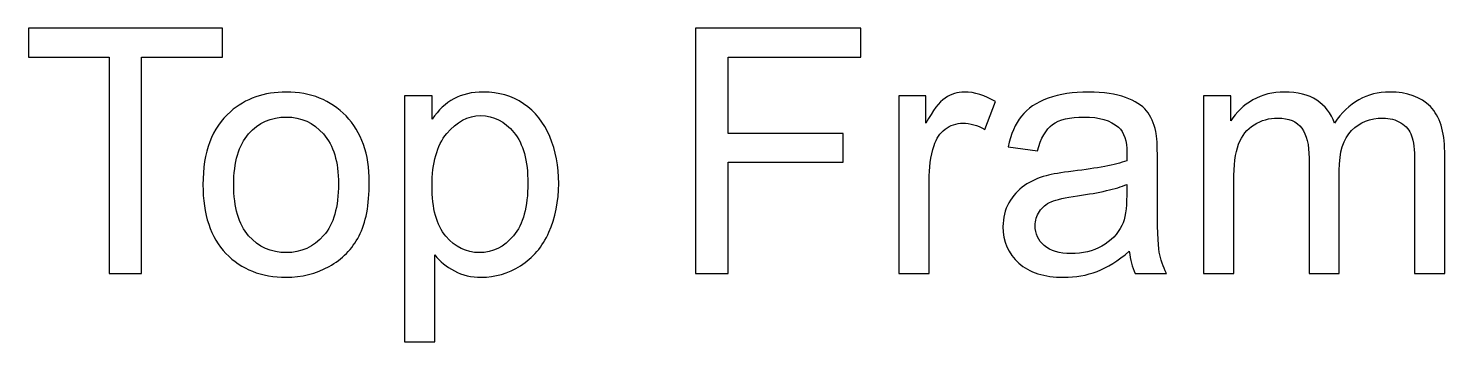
# Model space of a CAD drawing. Header units: inches. Extents: x -38 to 6, y -62 to 68.
# Drawn here: x -30.64 to -24.04, y -45.1 to -43.63 of the extents above; entities that cross this region are included whole.
import ezdxf

# ---------------------------------------------------------------- set-up
doc = ezdxf.new("R2010")
doc.units = ezdxf.units.IN
doc.header["$MEASUREMENT"] = 0
doc.layers.add('Layer 1', color=7, linetype='Continuous')

msp = doc.modelspace()

# ---------------------------------------------------------------- linework, layer by layer
at = {"layer": 'Layer 1', "color": 250}
for points, knots in [([(-30.2667, -44.7777), (-30.2667, -44.7777), (-30.2667, -43.7683), (-30.2667, -43.7683), (-30.2667, -43.7683), (-30.2667, -43.7683), (-30.6436, -43.7683), (-30.6436, -43.7683), (-30.6436, -43.7683), (-30.6436, -43.7683), (-30.6436, -43.6341), (-30.6436, -43.6341), (-30.6436, -43.6341), (-30.6436, -43.6341), (-29.738, -43.6341), (-29.738, -43.6341), (-29.738, -43.6341), (-29.738, -43.6341), (-29.738, -43.7683), (-29.738, -43.7683), (-29.738, -43.7683), (-29.738, -43.7683), (-30.1149, -43.7683), (-30.1149, -43.7683), (-30.1149, -43.7683), (-30.1149, -43.7683), (-30.1149, -44.7777), (-30.1149, -44.7777), (-30.1149, -44.7777), (-30.1149, -44.7777), (-30.2667, -44.7777), (-30.2667, -44.7777)], [0, 0, 0, 0, 0.111111, 0.111111, 0.111111, 0.111111, 0.222222, 0.222222, 0.222222, 0.222222, 0.333333, 0.333333, 0.333333, 0.333333, 0.444444, 0.444444, 0.444444, 0.444444, 0.555556, 0.555556, 0.555556, 0.555556, 0.666667, 0.666667, 0.666667, 0.666667, 0.777778, 0.777778, 0.777778, 0.777778, 1, 1, 1, 1]), ([(-27.5304, -44.7777), (-27.5304, -44.7777), (-27.5304, -43.6341), (-27.5304, -43.6341), (-27.5304, -43.6341), (-27.5304, -43.6341), (-26.7589, -43.6341), (-26.7589, -43.6341), (-26.7589, -43.6341), (-26.7589, -43.6341), (-26.7589, -43.7683), (-26.7589, -43.7683), (-26.7589, -43.7683), (-26.7589, -43.7683), (-27.3786, -43.7683), (-27.3786, -43.7683), (-27.3786, -43.7683), (-27.3786, -43.7683), (-27.3786, -44.1245), (-27.3786, -44.1245), (-27.3786, -44.1245), (-27.3786, -44.1245), (-26.842, -44.1245), (-26.842, -44.1245), (-26.842, -44.1245), (-26.842, -44.1245), (-26.842, -44.2586), (-26.842, -44.2586), (-26.842, -44.2586), (-26.842, -44.2586), (-27.3786, -44.2586), (-27.3786, -44.2586), (-27.3786, -44.2586), (-27.3786, -44.2586), (-27.3786, -44.7777), (-27.3786, -44.7777), (-27.3786, -44.7777), (-27.3786, -44.7777), (-27.5304, -44.7777), (-27.5304, -44.7777)], [0, 0, 0, 0, 0.090909, 0.090909, 0.090909, 0.090909, 0.181818, 0.181818, 0.181818, 0.181818, 0.272727, 0.272727, 0.272727, 0.272727, 0.363636, 0.363636, 0.363636, 0.363636, 0.454545, 0.454545, 0.454545, 0.454545, 0.545455, 0.545455, 0.545455, 0.545455, 0.636364, 0.636364, 0.636364, 0.636364, 0.727273, 0.727273, 0.727273, 0.727273, 0.818182, 0.818182, 0.818182, 0.818182, 1, 1, 1, 1]), ([(-29.829, -44.3633), (-29.829, -44.2102), (-29.7865, -44.0968), (-29.701, -44.023), (-29.701, -44.023), (-29.6299, -43.9618), (-29.5429, -43.9312), (-29.4404, -43.9312), (-29.4404, -43.9312), (-29.3267, -43.9312), (-29.2336, -43.9685), (-29.1611, -44.043), (-29.1611, -44.043), (-29.089, -44.1173), (-29.0528, -44.2203), (-29.0528, -44.3515), (-29.0528, -44.3515), (-29.0528, -44.458), (-29.0688, -44.5416), (-29.1007, -44.6026), (-29.1007, -44.6026), (-29.1327, -44.6635), (-29.1792, -44.7109), (-29.2405, -44.7447), (-29.2405, -44.7447), (-29.3014, -44.7785), (-29.3682, -44.7953), (-29.4404, -44.7953), (-29.4404, -44.7953), (-29.5565, -44.7953), (-29.6502, -44.7583), (-29.7218, -44.684), (-29.7218, -44.684), (-29.7934, -44.6098), (-29.829, -44.5027), (-29.829, -44.3633)], [0, 0, 0, 0, 0.1, 0.1, 0.1, 0.1, 0.2, 0.2, 0.2, 0.2, 0.3, 0.3, 0.3, 0.3, 0.4, 0.4, 0.4, 0.4, 0.5, 0.5, 0.5, 0.5, 0.6, 0.6, 0.6, 0.6, 0.7, 0.7, 0.7, 0.7, 0.8, 0.8, 0.8, 0.8, 1, 1, 1, 1]), ([(-28.888, -45.0956), (-28.888, -45.0956), (-28.888, -43.9488), (-28.888, -43.9488), (-28.888, -43.9488), (-28.888, -43.9488), (-28.7602, -43.9488), (-28.7602, -43.9488), (-28.7602, -43.9488), (-28.7602, -43.9488), (-28.7602, -44.0577), (-28.7602, -44.0577), (-28.7602, -44.0577), (-28.7302, -44.0156), (-28.6961, -43.9839), (-28.658, -43.9629), (-28.658, -43.9629), (-28.6202, -43.9419), (-28.5742, -43.9312), (-28.5201, -43.9312), (-28.5201, -43.9312), (-28.4493, -43.9312), (-28.387, -43.9493), (-28.333, -43.9858), (-28.333, -43.9858), (-28.2789, -44.022), (-28.2382, -44.0734), (-28.2105, -44.1394), (-28.2105, -44.1394), (-28.1831, -44.2057), (-28.1693, -44.2781), (-28.1693, -44.3571), (-28.1693, -44.3571), (-28.1693, -44.4415), (-28.1844, -44.5176), (-28.2148, -44.5855), (-28.2148, -44.5855), (-28.2451, -44.6531), (-28.2893, -44.7051), (-28.3474, -44.7413), (-28.3474, -44.7413), (-28.4051, -44.7772), (-28.4661, -44.7953), (-28.53, -44.7953), (-28.53, -44.7953), (-28.5768, -44.7953), (-28.6189, -44.7855), (-28.6559, -44.7658), (-28.6559, -44.7658), (-28.6932, -44.7461), (-28.7235, -44.7213), (-28.7475, -44.6912), (-28.7475, -44.6912), (-28.7475, -44.6912), (-28.7475, -45.0956), (-28.7475, -45.0956), (-28.7475, -45.0956), (-28.7475, -45.0956), (-28.888, -45.0956), (-28.888, -45.0956)], [0, 0, 0, 0, 0.0625, 0.0625, 0.0625, 0.0625, 0.125, 0.125, 0.125, 0.125, 0.1875, 0.1875, 0.1875, 0.1875, 0.25, 0.25, 0.25, 0.25, 0.3125, 0.3125, 0.3125, 0.3125, 0.375, 0.375, 0.375, 0.375, 0.4375, 0.4375, 0.4375, 0.4375, 0.5, 0.5, 0.5, 0.5, 0.5625, 0.5625, 0.5625, 0.5625, 0.625, 0.625, 0.625, 0.625, 0.6875, 0.6875, 0.6875, 0.6875, 0.75, 0.75, 0.75, 0.75, 0.8125, 0.8125, 0.8125, 0.8125, 0.875, 0.875, 0.875, 0.875, 1, 1, 1, 1]), ([(-26.5819, -44.7777), (-26.5819, -44.7777), (-26.5819, -43.9488), (-26.5819, -43.9488), (-26.5819, -43.9488), (-26.5819, -43.9488), (-26.4557, -43.9488), (-26.4557, -43.9488), (-26.4557, -43.9488), (-26.4557, -43.9488), (-26.4557, -44.0758), (-26.4557, -44.0758), (-26.4557, -44.0758), (-26.4235, -44.0169), (-26.3937, -43.9781), (-26.3663, -43.9594), (-26.3663, -43.9594), (-26.3389, -43.9405), (-26.3088, -43.9312), (-26.276, -43.9312), (-26.276, -43.9312), (-26.2287, -43.9312), (-26.1805, -43.9461), (-26.1315, -43.9757), (-26.1315, -43.9757), (-26.1315, -43.9757), (-26.1815, -44.1053), (-26.1815, -44.1053), (-26.1815, -44.1053), (-26.2156, -44.0861), (-26.2497, -44.0766), (-26.2838, -44.0766), (-26.2838, -44.0766), (-26.3144, -44.0766), (-26.3418, -44.0859), (-26.366, -44.1042), (-26.366, -44.1042), (-26.3902, -44.1226), (-26.4075, -44.1482), (-26.4179, -44.1809), (-26.4179, -44.1809), (-26.4336, -44.2307), (-26.4414, -44.2853), (-26.4414, -44.3446), (-26.4414, -44.3446), (-26.4414, -44.3446), (-26.4414, -44.7777), (-26.4414, -44.7777), (-26.4414, -44.7777), (-26.4414, -44.7777), (-26.5819, -44.7777), (-26.5819, -44.7777)], [0, 0, 0, 0, 0.071429, 0.071429, 0.071429, 0.071429, 0.142857, 0.142857, 0.142857, 0.142857, 0.214286, 0.214286, 0.214286, 0.214286, 0.285714, 0.285714, 0.285714, 0.285714, 0.357143, 0.357143, 0.357143, 0.357143, 0.428571, 0.428571, 0.428571, 0.428571, 0.5, 0.5, 0.5, 0.5, 0.571429, 0.571429, 0.571429, 0.571429, 0.642857, 0.642857, 0.642857, 0.642857, 0.714286, 0.714286, 0.714286, 0.714286, 0.785714, 0.785714, 0.785714, 0.785714, 0.857143, 0.857143, 0.857143, 0.857143, 1, 1, 1, 1]), ([(-25.507, -44.6739), (-25.5592, -44.7184), (-25.6095, -44.7495), (-25.6576, -44.7679), (-25.6576, -44.7679), (-25.7058, -44.7863), (-25.7575, -44.7953), (-25.8128, -44.7953), (-25.8128, -44.7953), (-25.9039, -44.7953), (-25.9739, -44.7732), (-26.0229, -44.7288), (-26.0229, -44.7288), (-26.0719, -44.6846), (-26.0964, -44.6279), (-26.0964, -44.5589), (-26.0964, -44.5589), (-26.0964, -44.5184), (-26.087, -44.4814), (-26.0687, -44.4479), (-26.0687, -44.4479), (-26.05, -44.4144), (-26.0258, -44.3877), (-25.996, -44.3675), (-25.996, -44.3675), (-25.9659, -44.3473), (-25.9324, -44.3318), (-25.8948, -44.3215), (-25.8948, -44.3215), (-25.8671, -44.3143), (-25.8254, -44.3074), (-25.7697, -44.3004), (-25.7697, -44.3004), (-25.6563, -44.2871), (-25.5725, -44.2709), (-25.519, -44.2522), (-25.519, -44.2522), (-25.5184, -44.2331), (-25.5182, -44.2208), (-25.5182, -44.2158), (-25.5182, -44.2158), (-25.5182, -44.1588), (-25.5315, -44.1186), (-25.5581, -44.0952), (-25.5581, -44.0952), (-25.594, -44.0635), (-25.6475, -44.0478), (-25.7183, -44.0478), (-25.7183, -44.0478), (-25.7846, -44.0478), (-25.8336, -44.0595), (-25.865, -44.0827), (-25.865, -44.0827), (-25.8967, -44.1058), (-25.9199, -44.1468), (-25.935, -44.2059), (-25.935, -44.2059), (-25.935, -44.2059), (-26.0724, -44.1868), (-26.0724, -44.1868), (-26.0724, -44.1868), (-26.0599, -44.1279), (-26.0394, -44.0803), (-26.0106, -44.0441), (-26.0106, -44.0441), (-25.9819, -44.0079), (-25.9404, -43.9802), (-25.8861, -43.9605), (-25.8861, -43.9605), (-25.832, -43.9411), (-25.7689, -43.9312), (-25.6976, -43.9312), (-25.6976, -43.9312), (-25.6268, -43.9312), (-25.569, -43.9395), (-25.5245, -43.9562), (-25.5245, -43.9562), (-25.4804, -43.973), (-25.4476, -43.9938), (-25.4269, -44.0191), (-25.4269, -44.0191), (-25.4061, -44.0443), (-25.3914, -44.0763), (-25.3829, -44.1149), (-25.3829, -44.1149), (-25.3784, -44.1388), (-25.376, -44.182), (-25.376, -44.244), (-25.376, -44.244), (-25.376, -44.244), (-25.376, -44.4303), (-25.376, -44.4303), (-25.376, -44.4303), (-25.376, -44.5605), (-25.3731, -44.6428), (-25.3672, -44.6776), (-25.3672, -44.6776), (-25.3616, -44.7125), (-25.3499, -44.7458), (-25.3329, -44.7777), (-25.3329, -44.7777), (-25.3329, -44.7777), (-25.4798, -44.7777), (-25.4798, -44.7777), (-25.4798, -44.7777), (-25.4939, -44.7482), (-25.503, -44.7136), (-25.507, -44.6739)], [0, 0, 0, 0, 0.035714, 0.035714, 0.035714, 0.035714, 0.071429, 0.071429, 0.071429, 0.071429, 0.107143, 0.107143, 0.107143, 0.107143, 0.142857, 0.142857, 0.142857, 0.142857, 0.178571, 0.178571, 0.178571, 0.178571, 0.214286, 0.214286, 0.214286, 0.214286, 0.25, 0.25, 0.25, 0.25, 0.285714, 0.285714, 0.285714, 0.285714, 0.321429, 0.321429, 0.321429, 0.321429, 0.357143, 0.357143, 0.357143, 0.357143, 0.392857, 0.392857, 0.392857, 0.392857, 0.428571, 0.428571, 0.428571, 0.428571, 0.464286, 0.464286, 0.464286, 0.464286, 0.5, 0.5, 0.5, 0.5, 0.535714, 0.535714, 0.535714, 0.535714, 0.571429, 0.571429, 0.571429, 0.571429, 0.607143, 0.607143, 0.607143, 0.607143, 0.642857, 0.642857, 0.642857, 0.642857, 0.678571, 0.678571, 0.678571, 0.678571, 0.714286, 0.714286, 0.714286, 0.714286, 0.75, 0.75, 0.75, 0.75, 0.785714, 0.785714, 0.785714, 0.785714, 0.821429, 0.821429, 0.821429, 0.821429, 0.857143, 0.857143, 0.857143, 0.857143, 0.892857, 0.892857, 0.892857, 0.892857, 0.928571, 0.928571, 0.928571, 0.928571, 1, 1, 1, 1]), ([(-25.1601, -44.7777), (-25.1601, -44.7777), (-25.1601, -43.9488), (-25.1601, -43.9488), (-25.1601, -43.9488), (-25.1601, -43.9488), (-25.0339, -43.9488), (-25.0339, -43.9488), (-25.0339, -43.9488), (-25.0339, -43.9488), (-25.0339, -44.0659), (-25.0339, -44.0659), (-25.0339, -44.0659), (-25.0081, -44.0254), (-24.9735, -43.9927), (-24.9304, -43.9682), (-24.9304, -43.9682), (-24.8873, -43.9434), (-24.8383, -43.9312), (-24.7832, -43.9312), (-24.7832, -43.9312), (-24.7219, -43.9312), (-24.6716, -43.944), (-24.6325, -43.9693), (-24.6325, -43.9693), (-24.5934, -43.9948), (-24.5657, -44.0302), (-24.5497, -44.076), (-24.5497, -44.076), (-24.4837, -43.9794), (-24.3982, -43.9312), (-24.2928, -43.9312), (-24.2928, -43.9312), (-24.2103, -43.9312), (-24.1467, -43.9538), (-24.1025, -43.9994), (-24.1025, -43.9994), (-24.058, -44.0449), (-24.0357, -44.1149), (-24.0357, -44.2094), (-24.0357, -44.2094), (-24.0357, -44.2094), (-24.0357, -44.7777), (-24.0357, -44.7777), (-24.0357, -44.7777), (-24.0357, -44.7777), (-24.1762, -44.7777), (-24.1762, -44.7777), (-24.1762, -44.7777), (-24.1762, -44.7777), (-24.1762, -44.256), (-24.1762, -44.256), (-24.1762, -44.256), (-24.1762, -44.2001), (-24.181, -44.1596), (-24.1901, -44.1349), (-24.1901, -44.1349), (-24.1991, -44.1101), (-24.2156, -44.0904), (-24.2399, -44.0752), (-24.2399, -44.0752), (-24.2638, -44.06), (-24.292, -44.0526), (-24.3242, -44.0526), (-24.3242, -44.0526), (-24.3828, -44.0526), (-24.4312, -44.072), (-24.4699, -44.1106), (-24.4699, -44.1106), (-24.5084, -44.1495), (-24.5276, -44.2115), (-24.5276, -44.2967), (-24.5276, -44.2967), (-24.5276, -44.2967), (-24.5276, -44.7777), (-24.5276, -44.7777), (-24.5276, -44.7777), (-24.5276, -44.7777), (-24.6682, -44.7777), (-24.6682, -44.7777), (-24.6682, -44.7777), (-24.6682, -44.7777), (-24.6682, -44.2397), (-24.6682, -44.2397), (-24.6682, -44.2397), (-24.6682, -44.1774), (-24.6796, -44.1306), (-24.7025, -44.0994), (-24.7025, -44.0994), (-24.7254, -44.0683), (-24.7629, -44.0526), (-24.8149, -44.0526), (-24.8149, -44.0526), (-24.8542, -44.0526), (-24.8907, -44.063), (-24.9243, -44.0837), (-24.9243, -44.0837), (-24.9578, -44.1045), (-24.982, -44.1349), (-24.9972, -44.175), (-24.9972, -44.175), (-25.0121, -44.215), (-25.0196, -44.2727), (-25.0196, -44.3481), (-25.0196, -44.3481), (-25.0196, -44.3481), (-25.0196, -44.7777), (-25.0196, -44.7777), (-25.0196, -44.7777), (-25.0196, -44.7777), (-25.1601, -44.7777), (-25.1601, -44.7777)], [0, 0, 0, 0, 0.034483, 0.034483, 0.034483, 0.034483, 0.068966, 0.068966, 0.068966, 0.068966, 0.103448, 0.103448, 0.103448, 0.103448, 0.137931, 0.137931, 0.137931, 0.137931, 0.172414, 0.172414, 0.172414, 0.172414, 0.206897, 0.206897, 0.206897, 0.206897, 0.241379, 0.241379, 0.241379, 0.241379, 0.275862, 0.275862, 0.275862, 0.275862, 0.310345, 0.310345, 0.310345, 0.310345, 0.344828, 0.344828, 0.344828, 0.344828, 0.37931, 0.37931, 0.37931, 0.37931, 0.413793, 0.413793, 0.413793, 0.413793, 0.448276, 0.448276, 0.448276, 0.448276, 0.482759, 0.482759, 0.482759, 0.482759, 0.517241, 0.517241, 0.517241, 0.517241, 0.551724, 0.551724, 0.551724, 0.551724, 0.586207, 0.586207, 0.586207, 0.586207, 0.62069, 0.62069, 0.62069, 0.62069, 0.655172, 0.655172, 0.655172, 0.655172, 0.689655, 0.689655, 0.689655, 0.689655, 0.724138, 0.724138, 0.724138, 0.724138, 0.758621, 0.758621, 0.758621, 0.758621, 0.793103, 0.793103, 0.793103, 0.793103, 0.827586, 0.827586, 0.827586, 0.827586, 0.862069, 0.862069, 0.862069, 0.862069, 0.896552, 0.896552, 0.896552, 0.896552, 0.931034, 0.931034, 0.931034, 0.931034, 1, 1, 1, 1]), ([(-29.6853, -44.3635), (-29.6853, -44.4695), (-29.6621, -44.5488), (-29.6158, -44.6012), (-29.6158, -44.6012), (-29.5692, -44.6539), (-29.5109, -44.6803), (-29.4404, -44.6803), (-29.4404, -44.6803), (-29.3706, -44.6803), (-29.3126, -44.6539), (-29.266, -44.601), (-29.266, -44.601), (-29.2197, -44.548), (-29.1965, -44.4673), (-29.1965, -44.359), (-29.1965, -44.359), (-29.1965, -44.2568), (-29.22, -44.1793), (-29.2666, -44.1269), (-29.2666, -44.1269), (-29.3131, -44.0742), (-29.3712, -44.0478), (-29.4404, -44.0478), (-29.4404, -44.0478), (-29.5109, -44.0478), (-29.5692, -44.0739), (-29.6158, -44.1263), (-29.6158, -44.1263), (-29.6621, -44.1788), (-29.6853, -44.2578), (-29.6853, -44.3635)], [0, 0, 0, 0, 0.111111, 0.111111, 0.111111, 0.111111, 0.222222, 0.222222, 0.222222, 0.222222, 0.333333, 0.333333, 0.333333, 0.333333, 0.444444, 0.444444, 0.444444, 0.444444, 0.555556, 0.555556, 0.555556, 0.555556, 0.666667, 0.666667, 0.666667, 0.666667, 0.777778, 0.777778, 0.777778, 0.777778, 1, 1, 1, 1]), ([(-28.7602, -44.3683), (-28.7602, -44.4745), (-28.7387, -44.5531), (-28.6958, -44.6039), (-28.6958, -44.6039), (-28.6527, -44.6547), (-28.6005, -44.6803), (-28.5393, -44.6803), (-28.5393, -44.6803), (-28.477, -44.6803), (-28.4238, -44.6539), (-28.3796, -44.6012), (-28.3796, -44.6012), (-28.3351, -44.5485), (-28.313, -44.4671), (-28.313, -44.3566), (-28.313, -44.3566), (-28.313, -44.2512), (-28.3346, -44.1724), (-28.378, -44.1199), (-28.378, -44.1199), (-28.4214, -44.0675), (-28.473, -44.0414), (-28.5332, -44.0414), (-28.5332, -44.0414), (-28.5928, -44.0414), (-28.6455, -44.0694), (-28.6913, -44.125), (-28.6913, -44.125), (-28.7374, -44.1809), (-28.7602, -44.2618), (-28.7602, -44.3683)], [0, 0, 0, 0, 0.111111, 0.111111, 0.111111, 0.111111, 0.222222, 0.222222, 0.222222, 0.222222, 0.333333, 0.333333, 0.333333, 0.333333, 0.444444, 0.444444, 0.444444, 0.444444, 0.555556, 0.555556, 0.555556, 0.555556, 0.666667, 0.666667, 0.666667, 0.666667, 0.777778, 0.777778, 0.777778, 0.777778, 1, 1, 1, 1]), ([(-25.5182, -44.3625), (-25.5693, -44.3832), (-25.6459, -44.4008), (-25.7482, -44.4152), (-25.7482, -44.4152), (-25.8062, -44.4234), (-25.8472, -44.4327), (-25.8711, -44.4431), (-25.8711, -44.4431), (-25.8951, -44.4535), (-25.9135, -44.4687), (-25.9265, -44.4884), (-25.9265, -44.4884), (-25.9396, -44.5083), (-25.9462, -44.5304), (-25.9462, -44.5549), (-25.9462, -44.5549), (-25.9462, -44.5919), (-25.9321, -44.6231), (-25.9036, -44.6478), (-25.9036, -44.6478), (-25.8751, -44.6726), (-25.8336, -44.6851), (-25.779, -44.6851), (-25.779, -44.6851), (-25.725, -44.6851), (-25.6768, -44.6734), (-25.6345, -44.6497), (-25.6345, -44.6497), (-25.5924, -44.6263), (-25.5613, -44.5941), (-25.5416, -44.5533), (-25.5416, -44.5533), (-25.5264, -44.5216), (-25.519, -44.4751), (-25.519, -44.4136), (-25.519, -44.4136), (-25.519, -44.4136), (-25.5182, -44.3625), (-25.5182, -44.3625)], [0, 0, 0, 0, 0.090909, 0.090909, 0.090909, 0.090909, 0.181818, 0.181818, 0.181818, 0.181818, 0.272727, 0.272727, 0.272727, 0.272727, 0.363636, 0.363636, 0.363636, 0.363636, 0.454545, 0.454545, 0.454545, 0.454545, 0.545455, 0.545455, 0.545455, 0.545455, 0.636364, 0.636364, 0.636364, 0.636364, 0.727273, 0.727273, 0.727273, 0.727273, 0.818182, 0.818182, 0.818182, 0.818182, 1, 1, 1, 1])]:
    msp.add_open_spline(points, degree=3, knots=knots, dxfattribs=at)

doc.saveas('drawing.dxf')
